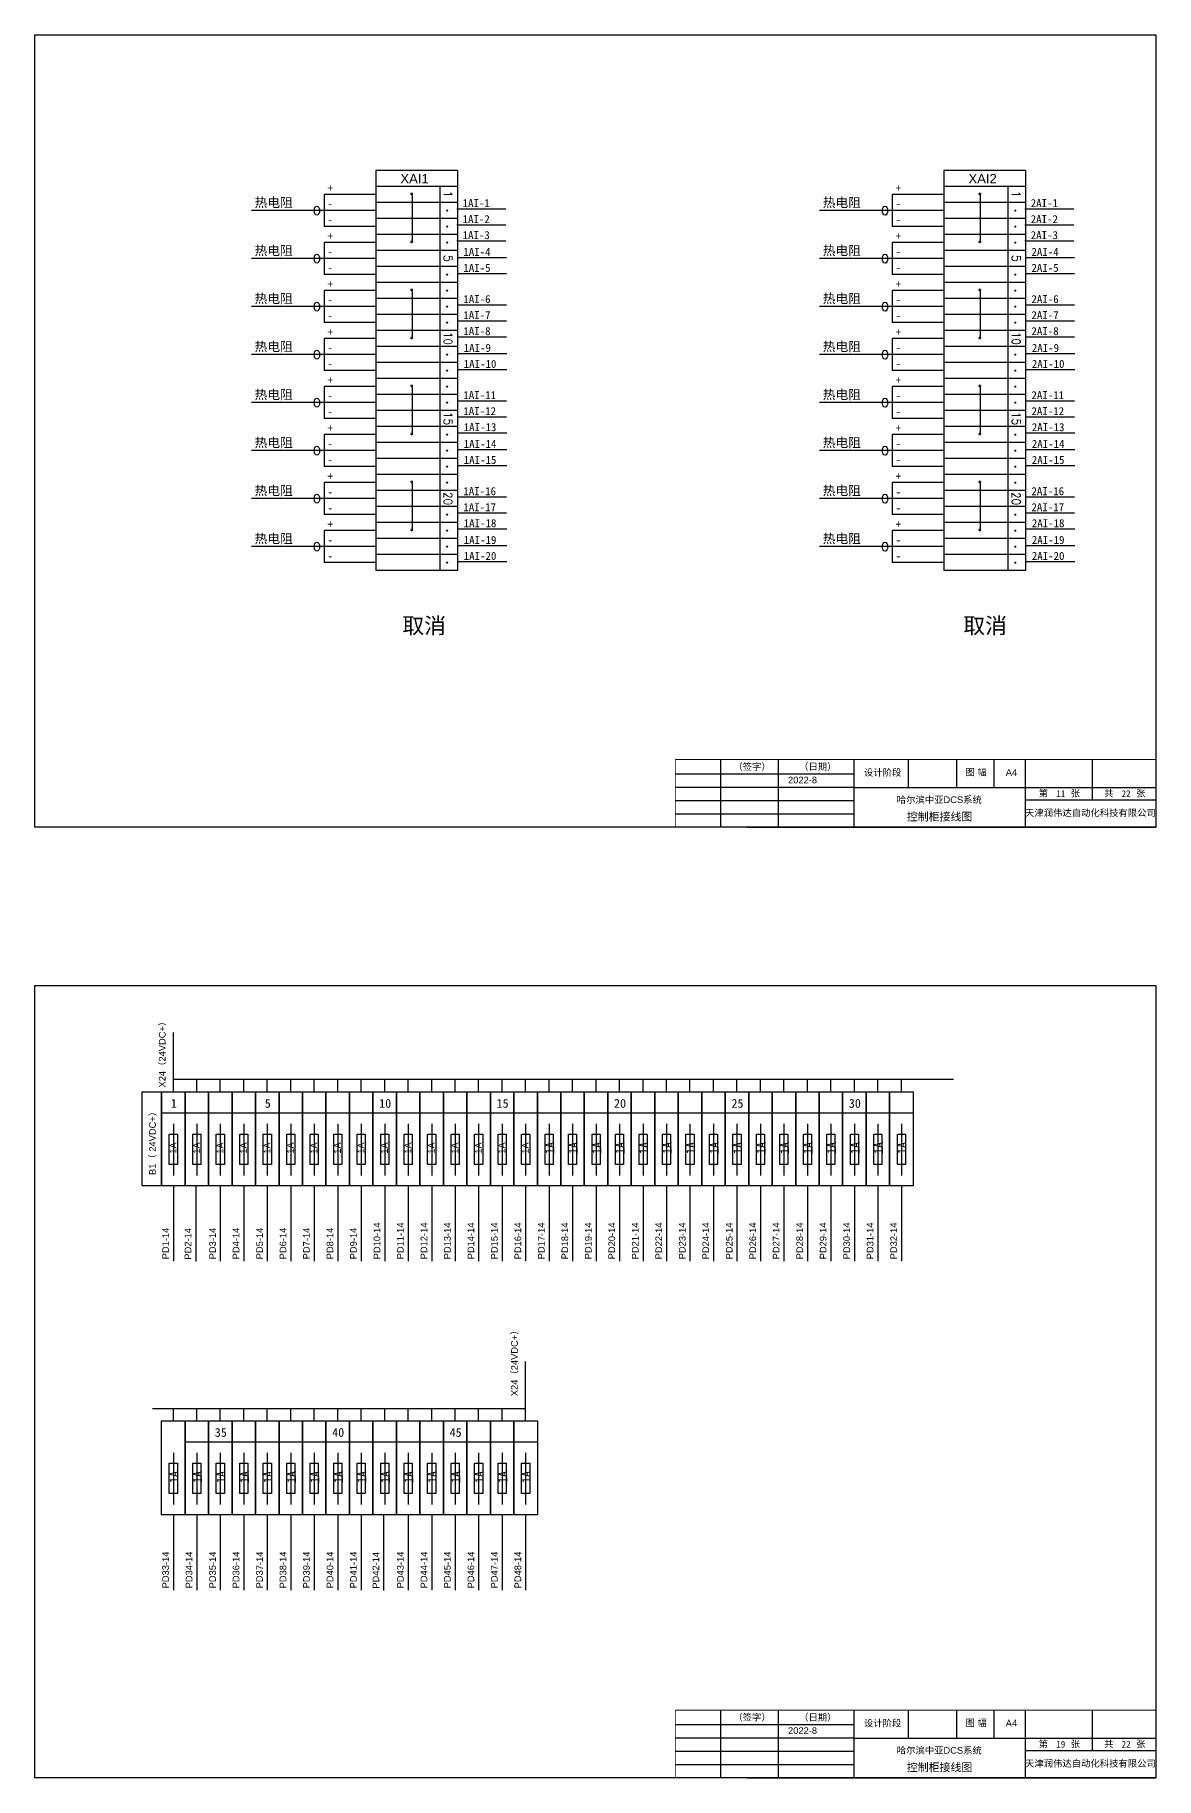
# Model space of a CAD drawing. Extents: x -159874 to -117758, y 9787 to 31117.
# Drawn here: x -156069 to -151867, y 9787 to 16323 of the extents above; entities that cross this region are included whole.
import ezdxf
from ezdxf.enums import TextEntityAlignment as Align

# ---------------------------------------------------------------- set-up
doc = ezdxf.new("R2010")
doc.units = 0
doc.layers.get('0').update_dxf_attribs({"linetype": 'CONTINUOUS'})
doc.layers.add('1', color=143, linetype='CONTINUOUS')
doc.layers.add('TEXT', color=3, linetype='CONTINUOUS')
doc.styles.add('Arial', font='arial.ttf')
doc.styles.add('ROMAND', font='romand')
doc.styles.get("Standard").update_dxf_attribs({"font": ''})
doc.styles.get('Standard').set_extended_font_data('SimSun')

msp = doc.modelspace()

# ---------------------------------------------------------------- linework, layer by layer
at = {"color": 1}
for p, q in [((-154791.45015, 15814.21754), (-154791.45015, 14314.176)), ((-154485.38641, 15814.21754), (-154791.45015, 15814.21754)), ((-154484.01609, 15754.17602), (-154791.45015, 15754.17602)), ((-154485.38641, 15754.17602), (-154791.45015, 15754.17602)), ((-154551.35166, 15754.17602), (-154551.35166, 14314.176)), ((-154485.38641, 15814.21754), (-154485.38641, 14314.176)), ((-154485.38641, 15757.02517), (-154485.38641, 15696.98365)), ((-152662.60774, 15814.21754), (-152662.60774, 14314.176)), ((-152356.544, 15814.21754), (-152662.60774, 15814.21754)), ((-152355.17368, 15754.17602), (-152662.60774, 15754.17602)), ((-152356.544, 15754.17602), (-152662.60774, 15754.17602)), ((-152422.50925, 15754.17602), (-152422.50925, 14314.176)), ((-152356.544, 15814.21754), (-152356.544, 14314.176)), ((-152356.544, 15757.02517), (-152356.544, 15696.98365)), ((-154484.01609, 15694.176), (-154791.45015, 15694.176)), ((-152355.17368, 15694.176), (-152662.60774, 15694.176)), ((-154484.01609, 15634.176), (-154791.45015, 15634.176)), ((-152355.17368, 15634.176), (-152662.60774, 15634.176)), ((-154484.01609, 15574.176), (-154791.45015, 15574.176)), ((-152355.17368, 15574.176), (-152662.60774, 15574.176)), ((-154484.01609, 15514.176), (-154791.45015, 15514.176)), ((-152355.17368, 15514.176), (-152662.60774, 15514.176)), ((-154484.01609, 15454.176), (-154791.45015, 15454.176)), ((-152355.17368, 15454.176), (-152662.60774, 15454.176)), ((-154484.01609, 15394.176), (-154791.45015, 15394.176)), ((-152355.17368, 15394.176), (-152662.60774, 15394.176)), ((-154484.01609, 15334.176), (-154791.45015, 15334.176)), ((-152355.17368, 15334.176), (-152662.60774, 15334.176)), ((-154484.01609, 15274.176), (-154791.45015, 15274.176)), ((-152355.17368, 15274.176), (-152662.60774, 15274.176)), ((-154484.01609, 15214.176), (-154791.45015, 15214.176)), ((-152355.17368, 15214.176), (-152662.60774, 15214.176)), ((-154484.01609, 15154.176), (-154791.45015, 15154.176)), ((-152355.17368, 15154.176), (-152662.60774, 15154.176)), ((-154484.01609, 15094.176), (-154791.45015, 15094.176)), ((-154484.01609, 15034.176), (-154791.45015, 15034.176)), ((-152355.17368, 15094.176), (-152662.60774, 15094.176)), ((-152355.17368, 15034.176), (-152662.60774, 15034.176)), ((-154484.01609, 14974.176), (-154791.45015, 14974.176)), ((-152355.17368, 14974.176), (-152662.60774, 14974.176)), ((-154484.01609, 14914.176), (-154791.45015, 14914.176)), ((-152355.17368, 14914.176), (-152662.60774, 14914.176)), ((-154484.01609, 14854.176), (-154791.45015, 14854.176)), ((-152355.17368, 14854.176), (-152662.60774, 14854.176)), ((-154484.01609, 14794.176), (-154791.45015, 14794.176)), ((-152355.17368, 14794.176), (-152662.60774, 14794.176)), ((-154484.01609, 14734.176), (-154791.45015, 14734.176)), ((-152355.17368, 14734.176), (-152662.60774, 14734.176)), ((-154484.01609, 14674.176), (-154791.45015, 14674.176)), ((-152355.17368, 14674.176), (-152662.60774, 14674.176)), ((-154484.01609, 14614.176), (-154791.45015, 14614.176)), ((-152355.17368, 14614.176), (-152662.60774, 14614.176)), ((-154484.01609, 14554.176), (-154791.45015, 14554.176)), ((-152355.17368, 14554.176), (-152662.60774, 14554.176)), ((-154484.01609, 14494.176), (-154791.45015, 14494.176)), ((-152355.17368, 14494.176), (-152662.60774, 14494.176)), ((-154484.01609, 14434.176), (-154791.45015, 14434.176)), ((-152355.17368, 14434.176), (-152662.60774, 14434.176)), ((-154484.01609, 14374.176), (-154791.45015, 14374.176)), ((-154484.01609, 14314.176), (-154791.45015, 14314.176)), ((-152355.17368, 14374.176), (-152662.60774, 14374.176)), ((-152355.17368, 14314.176), (-152662.60774, 14314.176)), ((-155594.0349, 12281.19259), (-152778.0349, 12281.19259)), ((-155550.0349, 12240.86675), (-155550.0349, 12047.12873)), ((-155462.0349, 12240.86675), (-155462.0349, 12047.12873)), ((-155374.0349, 12240.86675), (-155374.0349, 12047.12873)), ((-155286.0349, 12240.86675), (-155286.0349, 12047.12873)), ((-155198.0349, 12240.86675), (-155198.0349, 12047.12873)), ((-155110.0349, 12240.86675), (-155110.0349, 12047.12873)), ((-155022.0349, 12240.86675), (-155022.0349, 12047.12873)), ((-154934.0349, 12240.86675), (-154934.0349, 12047.12873)), ((-154846.0349, 12240.86675), (-154846.0349, 12047.12873)), ((-154758.0349, 12240.86675), (-154758.0349, 12047.12873)), ((-154670.0349, 12240.86675), (-154670.0349, 12047.12873)), ((-154582.0349, 12240.86675), (-154582.0349, 12047.12873)), ((-154494.0349, 12240.86675), (-154494.0349, 12047.12873)), ((-154406.0349, 12240.86675), (-154406.0349, 12047.12873)), ((-154318.0349, 12240.86675), (-154318.0349, 12047.12873)), ((-154230.0349, 12240.86675), (-154230.0349, 12047.12873)), ((-154142.0349, 12240.86675), (-154142.0349, 12047.12873)), ((-154054.0349, 12240.86675), (-154054.0349, 12047.12873)), ((-153966.0349, 12240.86675), (-153966.0349, 12047.12873)), ((-153878.0349, 12240.86675), (-153878.0349, 12047.12873)), ((-153790.0349, 12240.86675), (-153790.0349, 12047.12873)), ((-153702.0349, 12240.86675), (-153702.0349, 12047.12873)), ((-153614.0349, 12240.86675), (-153614.0349, 12047.12873)), ((-153526.0349, 12240.86675), (-153526.0349, 12047.12873)), ((-153438.0349, 12240.86675), (-153438.0349, 12047.12873)), ((-153350.0349, 12240.86675), (-153350.0349, 12047.12873)), ((-153262.0349, 12240.86675), (-153262.0349, 12047.12873)), ((-153174.0349, 12240.86675), (-153174.0349, 12047.12873)), ((-153086.0349, 12240.86675), (-153086.0349, 12047.12873)), ((-152998.0349, 12240.86675), (-152998.0349, 12047.12873)), ((-152910.0349, 12240.86675), (-152910.0349, 12047.12873)), ((-152822.0349, 12240.86675), (-152822.0349, 12047.12873)), ((-155506.0349, 11047.61951), (-154186.0349, 11047.61951)), ((-155550.0349, 11007.29366), (-155550.0349, 10813.55565)), ((-155462.0349, 11007.29366), (-155462.0349, 10813.55565)), ((-155374.0349, 11007.29366), (-155374.0349, 10813.55565)), ((-155286.0349, 11007.29366), (-155286.0349, 10813.55565)), ((-155198.0349, 11007.29366), (-155198.0349, 10813.55565)), ((-155110.0349, 11007.29366), (-155110.0349, 10813.55565)), ((-155022.0349, 11007.29366), (-155022.0349, 10813.55565)), ((-154934.0349, 11007.29366), (-154934.0349, 10813.55565)), ((-154846.0349, 11007.29366), (-154846.0349, 10813.55565)), ((-154758.0349, 11007.29366), (-154758.0349, 10813.55565)), ((-154670.0349, 11007.29366), (-154670.0349, 10813.55565)), ((-154582.0349, 11007.29366), (-154582.0349, 10813.55565)), ((-154494.0349, 11007.29366), (-154494.0349, 10813.55565)), ((-154406.0349, 11007.29366), (-154406.0349, 10813.55565)), ((-154318.0349, 11007.29366), (-154318.0349, 10813.55565)), ((-154230.0349, 11007.29366), (-154230.0349, 10813.55565))]:
    msp.add_line(p, q, dxfattribs=at)
for p, q in [((-154790.07983, 15724.176), (-154985.34978, 15724.176)), ((-152661.23742, 15724.176), (-152856.50737, 15724.176)), ((-154790.07983, 15664.176), (-154985.34978, 15664.176)), ((-152661.23742, 15664.176), (-152856.50737, 15664.176)), ((-154790.07983, 15604.176), (-154985.34978, 15604.176)), ((-152661.23742, 15604.176), (-152856.50737, 15604.176)), ((-154790.07983, 15544.17598), (-154985.34978, 15544.17598)), ((-152661.23742, 15544.17598), (-152856.50737, 15544.17598)), ((-154790.07983, 15484.17598), (-154985.34978, 15484.17598)), ((-154790.07983, 15424.17598), (-154985.34978, 15424.17598)), ((-152661.23742, 15484.17598), (-152856.50737, 15484.17598)), ((-152661.23742, 15424.17598), (-152856.50737, 15424.17598)), ((-154790.07983, 15364.17598), (-154985.34978, 15364.17598)), ((-152661.23742, 15364.17598), (-152856.50737, 15364.17598)), ((-154790.07983, 15304.17598), (-154985.34978, 15304.17598)), ((-152661.23742, 15304.17598), (-152856.50737, 15304.17598)), ((-154790.07983, 15244.17598), (-154985.34978, 15244.17598)), ((-152661.23742, 15244.17598), (-152856.50737, 15244.17598)), ((-154790.07983, 15184.17598), (-154985.34978, 15184.17598)), ((-152661.23742, 15184.17598), (-152856.50737, 15184.17598)), ((-154790.07983, 15124.17598), (-154985.34978, 15124.17598)), ((-152661.23742, 15124.17598), (-152856.50737, 15124.17598)), ((-154790.07983, 15064.17598), (-154985.34978, 15064.17598)), ((-152661.23742, 15064.17598), (-152856.50737, 15064.17598)), ((-154790.07983, 15004.17598), (-154985.34978, 15004.17598)), ((-152661.23742, 15004.17598), (-152856.50737, 15004.17598)), ((-154790.07983, 14944.17598), (-154985.34978, 14944.17598)), ((-152661.23742, 14944.17598), (-152856.50737, 14944.17598)), ((-154790.07983, 14884.17598), (-154985.34978, 14884.17598)), ((-152661.23742, 14884.17598), (-152856.50737, 14884.17598)), ((-154790.07983, 14824.17598), (-154985.34978, 14824.17598)), ((-152661.23742, 14824.17598), (-152856.50737, 14824.17598)), ((-154790.07983, 14764.17598), (-154985.34978, 14764.17598)), ((-152661.23742, 14764.17598), (-152856.50737, 14764.17598)), ((-154790.07983, 14704.17598), (-154985.34978, 14704.17598)), ((-154790.07983, 14644.17598), (-154985.34978, 14644.17598)), ((-152661.23742, 14704.17598), (-152856.50737, 14704.17598)), ((-152661.23742, 14644.17598), (-152856.50737, 14644.17598)), ((-154790.07983, 14584.17598), (-154985.34978, 14584.17598)), ((-152661.23742, 14584.17598), (-152856.50737, 14584.17598)), ((-154790.07983, 14524.17598), (-154985.34978, 14524.17598)), ((-152661.23742, 14524.17598), (-152856.50737, 14524.17598)), ((-154790.07983, 14464.17598), (-154985.34978, 14464.17598)), ((-152661.23742, 14464.17598), (-152856.50737, 14464.17598)), ((-154790.07983, 14404.17598), (-154985.34978, 14404.17598)), ((-152661.23742, 14404.17598), (-152856.50737, 14404.17598)), ((-154790.07983, 14344.17598), (-154985.34978, 14344.17598)), ((-152661.23742, 14344.17598), (-152856.50737, 14344.17598)), ((-155550.0349, 12407.19715), (-155550.0349, 12582.59155)), ((-155550.0349, 12407.19715), (-155550.0349, 12582.59155)), ((-155550.0349, 12407.19715), (-152626.79035, 12407.19715)), ((-155550.0349, 12360.13556), (-155550.0349, 12407.19715)), ((-155462.0349, 12360.13556), (-155462.0349, 12407.19715)), ((-155374.0349, 12360.13556), (-155374.0349, 12407.19715)), ((-155286.0349, 12360.13556), (-155286.0349, 12407.19715)), ((-155198.0349, 12360.13556), (-155198.0349, 12407.19715)), ((-155110.0349, 12360.13556), (-155110.0349, 12407.19715)), ((-155022.0349, 12360.13556), (-155022.0349, 12407.19715)), ((-154934.0349, 12360.13556), (-154934.0349, 12407.19715)), ((-154846.0349, 12360.13556), (-154846.0349, 12407.19715)), ((-154758.0349, 12360.13556), (-154758.0349, 12407.19715)), ((-154670.0349, 12360.13556), (-154670.0349, 12407.19715)), ((-154582.0349, 12360.13556), (-154582.0349, 12407.19715)), ((-154494.0349, 12360.13556), (-154494.0349, 12407.19715)), ((-154406.0349, 12360.13556), (-154406.0349, 12407.19715)), ((-154318.0349, 12360.13556), (-154318.0349, 12407.19715)), ((-154230.0349, 12360.13556), (-154230.0349, 12407.19715)), ((-154142.0349, 12360.13556), (-154142.0349, 12407.19715)), ((-154054.0349, 12360.13556), (-154054.0349, 12407.19715)), ((-153966.0349, 12360.13556), (-153966.0349, 12407.19715)), ((-153878.0349, 12360.13556), (-153878.0349, 12407.19715)), ((-153790.0349, 12360.13556), (-153790.0349, 12407.19715)), ((-153702.0349, 12360.13556), (-153702.0349, 12407.19715)), ((-153614.0349, 12360.13556), (-153614.0349, 12407.19715)), ((-153526.0349, 12360.13556), (-153526.0349, 12407.19715)), ((-153438.0349, 12360.13556), (-153438.0349, 12407.19715)), ((-153350.0349, 12360.13556), (-153350.0349, 12407.19715)), ((-153262.0349, 12360.13556), (-153262.0349, 12407.19715)), ((-153174.0349, 12360.13556), (-153174.0349, 12407.19715)), ((-153086.0349, 12360.13556), (-153086.0349, 12407.19715)), ((-152998.0349, 12360.13556), (-152998.0349, 12407.19715)), ((-152910.0349, 12360.13556), (-152910.0349, 12407.19715)), ((-152822.0349, 12360.13556), (-152822.0349, 12407.19715)), ((-155550.0349, 12008.13556), (-155550.0349, 11725.81537)), ((-155465.98949, 12006.97042), (-155465.98949, 11724.65023)), ((-155374.0349, 12008.13556), (-155374.0349, 11725.81537)), ((-155286.0349, 12008.13556), (-155286.0349, 11725.81537)), ((-155198.0349, 12008.13556), (-155198.0349, 11725.81537)), ((-155110.0349, 12008.13556), (-155110.0349, 11725.81537)), ((-155022.0349, 12008.13556), (-155022.0349, 11725.81537)), ((-154934.0349, 12008.13556), (-154934.0349, 11725.81537)), ((-154846.0349, 12008.13556), (-154846.0349, 11725.81537)), ((-154758.0349, 12008.13556), (-154758.0349, 11725.81537)), ((-154670.0349, 12008.13556), (-154670.0349, 11725.81537)), ((-154582.0349, 12008.13556), (-154582.0349, 11725.81537)), ((-154494.0349, 12008.13556), (-154494.0349, 11725.81537)), ((-154406.0349, 12008.13556), (-154406.0349, 11725.81537)), ((-154318.0349, 12008.13556), (-154318.0349, 11725.81537)), ((-154230.0349, 12008.13556), (-154230.0349, 11725.81537)), ((-154142.0349, 12008.13556), (-154142.0349, 11725.81537)), ((-154054.0349, 12008.13556), (-154054.0349, 11725.81537)), ((-153966.0349, 12008.13556), (-153966.0349, 11725.81537)), ((-153878.0349, 12008.13556), (-153878.0349, 11725.81537)), ((-153790.0349, 12008.13556), (-153790.0349, 11725.81537)), ((-153702.0349, 12008.13556), (-153702.0349, 11725.81537)), ((-153614.0349, 12008.13556), (-153614.0349, 11725.81537)), ((-153526.0349, 12008.13556), (-153526.0349, 11725.81537)), ((-153438.0349, 12008.13556), (-153438.0349, 11725.81537)), ((-153350.0349, 12008.13556), (-153350.0349, 11725.81537)), ((-153262.0349, 12008.13556), (-153262.0349, 11725.81537)), ((-153174.0349, 12008.13556), (-153174.0349, 11725.81537)), ((-153086.0349, 12008.13556), (-153086.0349, 11725.81537)), ((-152998.0349, 12008.13556), (-152998.0349, 11725.81537)), ((-152910.0349, 12008.13556), (-152910.0349, 11725.81537)), ((-152822.0349, 12008.13556), (-152822.0349, 11725.81537)), ((-154230.0349, 11173.62407), (-154230.0349, 11349.01847)), ((-155628.07362, 11173.62407), (-154230.0349, 11173.62407)), ((-155550.0349, 11126.56247), (-155550.0349, 11173.62407)), ((-155462.0349, 11126.56247), (-155462.0349, 11173.62407)), ((-155374.0349, 11126.56247), (-155374.0349, 11173.62407)), ((-155286.0349, 11126.56247), (-155286.0349, 11173.62407)), ((-155198.0349, 11126.56247), (-155198.0349, 11173.62407)), ((-155110.0349, 11126.56247), (-155110.0349, 11173.62407)), ((-155022.0349, 11126.56247), (-155022.0349, 11173.62407)), ((-154934.0349, 11126.56247), (-154934.0349, 11173.62407)), ((-154846.0349, 11126.56247), (-154846.0349, 11173.62407)), ((-154758.0349, 11126.56247), (-154758.0349, 11173.62407)), ((-154670.0349, 11126.56247), (-154670.0349, 11173.62407)), ((-154582.0349, 11126.56247), (-154582.0349, 11173.62407)), ((-154494.0349, 11126.56247), (-154494.0349, 11173.62407)), ((-154406.0349, 11126.56247), (-154406.0349, 11173.62407)), ((-154318.0349, 11126.56247), (-154318.0349, 11173.62407)), ((-154230.0349, 11126.56247), (-154230.0349, 11173.62407)), ((-155550.0349, 10774.56247), (-155550.0349, 10492.24229)), ((-155462.0349, 10774.56247), (-155462.0349, 10492.24229)), ((-155374.0349, 10774.56247), (-155374.0349, 10492.24229)), ((-155286.0349, 10774.56247), (-155286.0349, 10492.24229)), ((-155198.0349, 10774.56247), (-155198.0349, 10492.24229)), ((-155110.0349, 10774.56247), (-155110.0349, 10492.24229)), ((-155022.0349, 10774.56247), (-155022.0349, 10492.24229)), ((-154934.0349, 10774.56247), (-154934.0349, 10492.24229)), ((-154846.0349, 10774.56247), (-154846.0349, 10492.24229)), ((-154761.98949, 10773.39733), (-154761.98949, 10491.07715)), ((-154670.0349, 10774.56247), (-154670.0349, 10492.24229)), ((-154582.0349, 10774.56247), (-154582.0349, 10492.24229)), ((-154494.0349, 10774.56247), (-154494.0349, 10492.24229)), ((-154406.0349, 10774.56247), (-154406.0349, 10492.24229)), ((-154318.0349, 10774.56247), (-154318.0349, 10492.24229)), ((-154230.0349, 10774.56247), (-154230.0349, 10492.24229))]:
    msp.add_line(p, q)
at = {"color": 3}
for p, q in [((-154655.55124, 15729.57022), (-154655.55124, 15543.90974)), ((-152526.70883, 15729.57022), (-152526.70883, 15543.90974)), ((-154655.55124, 15369.5702), (-154655.55124, 15183.90972)), ((-152526.70883, 15369.5702), (-152526.70883, 15183.90972)), ((-154655.55124, 15009.5702), (-154655.55124, 14823.90972)), ((-152526.70883, 15009.5702), (-152526.70883, 14823.90972)), ((-154655.55124, 14649.5702), (-154655.55124, 14463.90972)), ((-152526.70883, 14649.5702), (-152526.70883, 14463.90972))]:
    msp.add_line(p, q, dxfattribs=at)
at = {"color": 0}
for p, q in [((-154304.41344, 15669.83281), (-154488.12706, 15669.83281)), ((-152175.57103, 15669.83281), (-152359.28465, 15669.83281)), ((-154304.41344, 15609.83279), (-154488.12706, 15609.83279)), ((-152175.57103, 15609.83279), (-152359.28465, 15609.83279)), ((-154304.41344, 15549.83279), (-154488.12706, 15549.83279)), ((-152175.57103, 15549.83279), (-152359.28465, 15549.83279)), ((-154301.6728, 15487.02515), (-154485.38641, 15487.02515)), ((-154301.6728, 15427.02517), (-154485.38641, 15427.02517)), ((-152172.83039, 15487.02515), (-152356.544, 15487.02515)), ((-152172.83039, 15427.02517), (-152356.544, 15427.02517)), ((-154301.6728, 15309.83279), (-154485.38641, 15309.83279)), ((-152172.83039, 15309.83279), (-152356.544, 15309.83279)), ((-154301.6728, 15249.83277), (-154485.38641, 15249.83277)), ((-152172.83039, 15249.83277), (-152356.544, 15249.83277)), ((-154301.6728, 15189.83277), (-154485.38641, 15189.83277)), ((-152172.83039, 15189.83277), (-152356.544, 15189.83277)), ((-154300.30248, 15127.02513), (-154484.01609, 15127.02513)), ((-152171.46007, 15127.02513), (-152355.17368, 15127.02513)), ((-154300.30248, 15067.02515), (-154484.01609, 15067.02515)), ((-152171.46007, 15067.02515), (-152355.17368, 15067.02515)), ((-154301.6728, 14949.83279), (-154485.38641, 14949.83279)), ((-152172.83039, 14949.83279), (-152356.544, 14949.83279)), ((-154301.6728, 14889.83277), (-154485.38641, 14889.83277)), ((-152172.83039, 14889.83277), (-152356.544, 14889.83277)), ((-154300.30248, 14829.83277), (-154484.01609, 14829.83277)), ((-152171.46007, 14829.83277), (-152355.17368, 14829.83277)), ((-154300.30248, 14767.02513), (-154484.01609, 14767.02513)), ((-154300.30248, 14707.02515), (-154484.01609, 14707.02515)), ((-152171.46007, 14767.02513), (-152355.17368, 14767.02513)), ((-152171.46007, 14707.02515), (-152355.17368, 14707.02515)), ((-154301.6728, 14589.83279), (-154485.38641, 14589.83279)), ((-152172.83039, 14589.83279), (-152356.544, 14589.83279)), ((-154301.6728, 14529.83277), (-154485.38641, 14529.83277)), ((-152172.83039, 14529.83277), (-152356.544, 14529.83277)), ((-154300.30248, 14469.83277), (-154484.01609, 14469.83277)), ((-152171.46007, 14469.83277), (-152355.17368, 14469.83277)), ((-154300.30248, 14407.02513), (-154484.01609, 14407.02513)), ((-152171.46007, 14407.02513), (-152355.17368, 14407.02513)), ((-154300.30248, 14347.02515), (-154484.01609, 14347.02515)), ((-152171.46007, 14347.02515), (-152355.17368, 14347.02515))]:
    msp.add_line(p, q, dxfattribs=at)
at = {"color": 3, "const_width": 3.9501}
for points in [[(-154656.01169, 15729.68006, 1.416007894), (-154656.01169, 15723.79989, 0.8562672404)], [(-152527.16928, 15729.68006, 1.416007894), (-152527.16928, 15723.79989, 0.8562672404)], [(-154656.01169, 15549.68006, 1.416007894), (-154656.01169, 15543.79989, 0.8562672404)], [(-152527.16928, 15549.68006, 1.416007894), (-152527.16928, 15543.79989, 0.8562672404)], [(-154656.01169, 15369.68004, 1.416007894), (-154656.01169, 15363.79987, 0.8562672404)], [(-152527.16928, 15369.68004, 1.416007894), (-152527.16928, 15363.79987, 0.8562672404)], [(-154656.01169, 15189.68004, 1.416007894), (-154656.01169, 15183.79987, 0.8562672404)], [(-152527.16928, 15189.68004, 1.416007894), (-152527.16928, 15183.79987, 0.8562672404)], [(-154656.01169, 15009.68004, 1.416007894), (-154656.01169, 15003.79987, 0.8562672404)], [(-152527.16928, 15009.68004, 1.416007894), (-152527.16928, 15003.79987, 0.8562672404)], [(-154656.01169, 14829.68004, 1.416007894), (-154656.01169, 14823.79987, 0.8562672404)], [(-152527.16928, 14829.68004, 1.416007894), (-152527.16928, 14823.79987, 0.8562672404)], [(-154656.01169, 14649.68004, 1.416007894), (-154656.01169, 14643.79987, 0.8562672404)], [(-152527.16928, 14649.68004, 1.416007894), (-152527.16928, 14643.79987, 0.8562672404)], [(-154656.01169, 14469.68004, 1.416007894), (-154656.01169, 14463.79987, 0.8562672404)], [(-152527.16928, 14469.68004, 1.416007894), (-152527.16928, 14463.79987, 0.8562672404)]]:
    msp.add_lwpolyline(points, format="xyb", close=True, dxfattribs=at)
at = {"color": 1}
for points in [[(-155667.41067, 12360.13556), (-155594.0349, 12360.13556), (-155594.0349, 12008.13556), (-155667.41067, 12008.13556)], [(-155594.0349, 12360.13556), (-155506.0349, 12360.13556), (-155506.0349, 12008.13556), (-155594.0349, 12008.13556)], [(-155506.0349, 12360.13556), (-155418.0349, 12360.13556), (-155418.0349, 12008.13556), (-155506.0349, 12008.13556)], [(-155418.0349, 12360.13556), (-155330.0349, 12360.13556), (-155330.0349, 12008.13556), (-155418.0349, 12008.13556)], [(-155330.0349, 12360.13556), (-155242.0349, 12360.13556), (-155242.0349, 12008.13556), (-155330.0349, 12008.13556)], [(-155242.0349, 12360.13556), (-155154.0349, 12360.13556), (-155154.0349, 12008.13556), (-155242.0349, 12008.13556)], [(-155154.0349, 12360.13556), (-155066.0349, 12360.13556), (-155066.0349, 12008.13556), (-155154.0349, 12008.13556)], [(-155066.0349, 12360.13556), (-154978.0349, 12360.13556), (-154978.0349, 12008.13556), (-155066.0349, 12008.13556)], [(-154978.0349, 12360.13556), (-154890.0349, 12360.13556), (-154890.0349, 12008.13556), (-154978.0349, 12008.13556)], [(-154890.0349, 12360.13556), (-154802.0349, 12360.13556), (-154802.0349, 12008.13556), (-154890.0349, 12008.13556)], [(-154802.0349, 12360.13556), (-154714.0349, 12360.13556), (-154714.0349, 12008.13556), (-154802.0349, 12008.13556)], [(-154714.0349, 12360.13556), (-154626.0349, 12360.13556), (-154626.0349, 12008.13556), (-154714.0349, 12008.13556)], [(-154626.0349, 12360.13556), (-154538.0349, 12360.13556), (-154538.0349, 12008.13556), (-154626.0349, 12008.13556)], [(-154538.0349, 12360.13556), (-154450.0349, 12360.13556), (-154450.0349, 12008.13556), (-154538.0349, 12008.13556)], [(-154450.0349, 12360.13556), (-154362.0349, 12360.13556), (-154362.0349, 12008.13556), (-154450.0349, 12008.13556)], [(-154362.0349, 12360.13556), (-154274.0349, 12360.13556), (-154274.0349, 12008.13556), (-154362.0349, 12008.13556)], [(-154274.0349, 12360.13556), (-154186.0349, 12360.13556), (-154186.0349, 12008.13556), (-154274.0349, 12008.13556)], [(-154186.0349, 12360.13556), (-154098.0349, 12360.13556), (-154098.0349, 12008.13556), (-154186.0349, 12008.13556)], [(-154098.0349, 12360.13556), (-154010.0349, 12360.13556), (-154010.0349, 12008.13556), (-154098.0349, 12008.13556)], [(-154010.0349, 12360.13556), (-153922.0349, 12360.13556), (-153922.0349, 12008.13556), (-154010.0349, 12008.13556)], [(-153922.0349, 12360.13556), (-153834.0349, 12360.13556), (-153834.0349, 12008.13556), (-153922.0349, 12008.13556)], [(-153834.0349, 12360.13556), (-153746.0349, 12360.13556), (-153746.0349, 12008.13556), (-153834.0349, 12008.13556)], [(-153746.0349, 12360.13556), (-153658.0349, 12360.13556), (-153658.0349, 12008.13556), (-153746.0349, 12008.13556)], [(-153658.0349, 12360.13556), (-153570.0349, 12360.13556), (-153570.0349, 12008.13556), (-153658.0349, 12008.13556)], [(-153570.0349, 12360.13556), (-153482.0349, 12360.13556), (-153482.0349, 12008.13556), (-153570.0349, 12008.13556)], [(-153482.0349, 12360.13556), (-153394.0349, 12360.13556), (-153394.0349, 12008.13556), (-153482.0349, 12008.13556)], [(-153394.0349, 12360.13556), (-153306.0349, 12360.13556), (-153306.0349, 12008.13556), (-153394.0349, 12008.13556)], [(-153306.0349, 12360.13556), (-153218.0349, 12360.13556), (-153218.0349, 12008.13556), (-153306.0349, 12008.13556)], [(-153218.0349, 12360.13556), (-153130.0349, 12360.13556), (-153130.0349, 12008.13556), (-153218.0349, 12008.13556)], [(-153130.0349, 12360.13556), (-153042.0349, 12360.13556), (-153042.0349, 12008.13556), (-153130.0349, 12008.13556)], [(-153042.0349, 12360.13556), (-152954.0349, 12360.13556), (-152954.0349, 12008.13556), (-153042.0349, 12008.13556)], [(-152954.0349, 12360.13556), (-152866.0349, 12360.13556), (-152866.0349, 12008.13556), (-152954.0349, 12008.13556)], [(-152866.0349, 12360.13556), (-152778.0349, 12360.13556), (-152778.0349, 12008.13556), (-152866.0349, 12008.13556)], [(-155565.08261, 12201.20891), (-155534.81136, 12201.20891), (-155534.81136, 12088.34043), (-155565.08261, 12088.34043)], [(-155477.08261, 12201.20891), (-155446.81136, 12201.20891), (-155446.81136, 12088.34043), (-155477.08261, 12088.34043)], [(-155389.08261, 12201.20891), (-155358.81136, 12201.20891), (-155358.81136, 12088.34043), (-155389.08261, 12088.34043)], [(-155301.08261, 12201.20891), (-155270.81136, 12201.20891), (-155270.81136, 12088.34043), (-155301.08261, 12088.34043)], [(-155213.08261, 12201.20891), (-155182.81136, 12201.20891), (-155182.81136, 12088.34043), (-155213.08261, 12088.34043)], [(-155125.08261, 12201.20891), (-155094.81136, 12201.20891), (-155094.81136, 12088.34043), (-155125.08261, 12088.34043)], [(-155037.08261, 12201.20891), (-155006.81136, 12201.20891), (-155006.81136, 12088.34043), (-155037.08261, 12088.34043)], [(-154949.08261, 12201.20891), (-154918.81136, 12201.20891), (-154918.81136, 12088.34043), (-154949.08261, 12088.34043)], [(-154861.08261, 12201.20891), (-154830.81136, 12201.20891), (-154830.81136, 12088.34043), (-154861.08261, 12088.34043)], [(-154773.08261, 12201.20891), (-154742.81136, 12201.20891), (-154742.81136, 12088.34043), (-154773.08261, 12088.34043)], [(-154685.08261, 12201.20891), (-154654.81136, 12201.20891), (-154654.81136, 12088.34043), (-154685.08261, 12088.34043)], [(-154597.08261, 12201.20891), (-154566.81136, 12201.20891), (-154566.81136, 12088.34043), (-154597.08261, 12088.34043)], [(-154509.08261, 12201.20891), (-154478.81136, 12201.20891), (-154478.81136, 12088.34043), (-154509.08261, 12088.34043)], [(-154421.08261, 12201.20891), (-154390.81136, 12201.20891), (-154390.81136, 12088.34043), (-154421.08261, 12088.34043)], [(-154333.08261, 12201.20891), (-154302.81136, 12201.20891), (-154302.81136, 12088.34043), (-154333.08261, 12088.34043)], [(-154245.08261, 12201.20891), (-154214.81136, 12201.20891), (-154214.81136, 12088.34043), (-154245.08261, 12088.34043)], [(-154157.08261, 12201.20891), (-154126.81136, 12201.20891), (-154126.81136, 12088.34043), (-154157.08261, 12088.34043)], [(-154069.08261, 12201.20891), (-154038.81136, 12201.20891), (-154038.81136, 12088.34043), (-154069.08261, 12088.34043)], [(-153981.08261, 12201.20891), (-153950.81136, 12201.20891), (-153950.81136, 12088.34043), (-153981.08261, 12088.34043)], [(-153893.08261, 12201.20891), (-153862.81136, 12201.20891), (-153862.81136, 12088.34043), (-153893.08261, 12088.34043)], [(-153805.08261, 12201.20891), (-153774.81136, 12201.20891), (-153774.81136, 12088.34043), (-153805.08261, 12088.34043)], [(-153717.08261, 12201.20891), (-153686.81136, 12201.20891), (-153686.81136, 12088.34043), (-153717.08261, 12088.34043)], [(-153629.08261, 12201.20891), (-153598.81136, 12201.20891), (-153598.81136, 12088.34043), (-153629.08261, 12088.34043)], [(-153541.08261, 12201.20891), (-153510.81136, 12201.20891), (-153510.81136, 12088.34043), (-153541.08261, 12088.34043)], [(-153453.08261, 12201.20891), (-153422.81136, 12201.20891), (-153422.81136, 12088.34043), (-153453.08261, 12088.34043)], [(-153365.08261, 12201.20891), (-153334.81136, 12201.20891), (-153334.81136, 12088.34043), (-153365.08261, 12088.34043)], [(-153277.08261, 12201.20891), (-153246.81136, 12201.20891), (-153246.81136, 12088.34043), (-153277.08261, 12088.34043)], [(-153189.08261, 12201.20891), (-153158.81136, 12201.20891), (-153158.81136, 12088.34043), (-153189.08261, 12088.34043)], [(-153101.08261, 12201.20891), (-153070.81136, 12201.20891), (-153070.81136, 12088.34043), (-153101.08261, 12088.34043)], [(-153013.08261, 12201.20891), (-152982.81136, 12201.20891), (-152982.81136, 12088.34043), (-153013.08261, 12088.34043)], [(-152925.08261, 12201.20891), (-152894.81136, 12201.20891), (-152894.81136, 12088.34043), (-152925.08261, 12088.34043)], [(-152837.08261, 12201.20891), (-152806.81136, 12201.20891), (-152806.81136, 12088.34043), (-152837.08261, 12088.34043)], [(-155594.0349, 11126.56247), (-155506.0349, 11126.56247), (-155506.0349, 10774.56247), (-155594.0349, 10774.56247)], [(-155506.0349, 11126.56247), (-155418.0349, 11126.56247), (-155418.0349, 10774.56247), (-155506.0349, 10774.56247)], [(-155418.0349, 11126.56247), (-155330.0349, 11126.56247), (-155330.0349, 10774.56247), (-155418.0349, 10774.56247)], [(-155330.0349, 11126.56247), (-155242.0349, 11126.56247), (-155242.0349, 10774.56247), (-155330.0349, 10774.56247)], [(-155242.0349, 11126.56247), (-155154.0349, 11126.56247), (-155154.0349, 10774.56247), (-155242.0349, 10774.56247)], [(-155154.0349, 11126.56247), (-155066.0349, 11126.56247), (-155066.0349, 10774.56247), (-155154.0349, 10774.56247)], [(-155066.0349, 11126.56247), (-154978.0349, 11126.56247), (-154978.0349, 10774.56247), (-155066.0349, 10774.56247)], [(-154978.0349, 11126.56247), (-154890.0349, 11126.56247), (-154890.0349, 10774.56247), (-154978.0349, 10774.56247)], [(-154890.0349, 11126.56247), (-154802.0349, 11126.56247), (-154802.0349, 10774.56247), (-154890.0349, 10774.56247)], [(-154802.0349, 11126.56247), (-154714.0349, 11126.56247), (-154714.0349, 10774.56247), (-154802.0349, 10774.56247)], [(-154714.0349, 11126.56247), (-154626.0349, 11126.56247), (-154626.0349, 10774.56247), (-154714.0349, 10774.56247)], [(-154626.0349, 11126.56247), (-154538.0349, 11126.56247), (-154538.0349, 10774.56247), (-154626.0349, 10774.56247)], [(-154538.0349, 11126.56247), (-154450.0349, 11126.56247), (-154450.0349, 10774.56247), (-154538.0349, 10774.56247)], [(-154450.0349, 11126.56247), (-154362.0349, 11126.56247), (-154362.0349, 10774.56247), (-154450.0349, 10774.56247)], [(-154362.0349, 11126.56247), (-154274.0349, 11126.56247), (-154274.0349, 10774.56247), (-154362.0349, 10774.56247)], [(-154274.0349, 11126.56247), (-154186.0349, 11126.56247), (-154186.0349, 10774.56247), (-154274.0349, 10774.56247)], [(-155565.08261, 10967.63582), (-155534.81136, 10967.63582), (-155534.81136, 10854.76735), (-155565.08261, 10854.76735)], [(-155477.08261, 10967.63582), (-155446.81136, 10967.63582), (-155446.81136, 10854.76735), (-155477.08261, 10854.76735)], [(-155389.08261, 10967.63582), (-155358.81136, 10967.63582), (-155358.81136, 10854.76735), (-155389.08261, 10854.76735)], [(-155301.08261, 10967.63582), (-155270.81136, 10967.63582), (-155270.81136, 10854.76735), (-155301.08261, 10854.76735)], [(-155213.08261, 10967.63582), (-155182.81136, 10967.63582), (-155182.81136, 10854.76735), (-155213.08261, 10854.76735)], [(-155125.08261, 10967.63582), (-155094.81136, 10967.63582), (-155094.81136, 10854.76735), (-155125.08261, 10854.76735)], [(-155037.08261, 10967.63582), (-155006.81136, 10967.63582), (-155006.81136, 10854.76735), (-155037.08261, 10854.76735)], [(-154949.08261, 10967.63582), (-154918.81136, 10967.63582), (-154918.81136, 10854.76735), (-154949.08261, 10854.76735)], [(-154861.08261, 10967.63582), (-154830.81136, 10967.63582), (-154830.81136, 10854.76735), (-154861.08261, 10854.76735)], [(-154773.08261, 10967.63582), (-154742.81136, 10967.63582), (-154742.81136, 10854.76735), (-154773.08261, 10854.76735)], [(-154685.08261, 10967.63582), (-154654.81136, 10967.63582), (-154654.81136, 10854.76735), (-154685.08261, 10854.76735)], [(-154597.08261, 10967.63582), (-154566.81136, 10967.63582), (-154566.81136, 10854.76735), (-154597.08261, 10854.76735)], [(-154509.08261, 10967.63582), (-154478.81136, 10967.63582), (-154478.81136, 10854.76735), (-154509.08261, 10854.76735)], [(-154421.08261, 10967.63582), (-154390.81136, 10967.63582), (-154390.81136, 10854.76735), (-154421.08261, 10854.76735)], [(-154333.08261, 10967.63582), (-154302.81136, 10967.63582), (-154302.81136, 10854.76735), (-154333.08261, 10854.76735)], [(-154245.08261, 10967.63582), (-154214.81136, 10967.63582), (-154214.81136, 10854.76735), (-154245.08261, 10854.76735)]]:
    msp.add_lwpolyline(points, close=True, dxfattribs=at)
at = {"layer": '1'}
for p, q in [((-156068.88514, 16322.76884), (-151868.88516, 16322.76884)), ((-156068.88514, 13352.76884), (-156068.88514, 16322.76884)), ((-151868.88516, 16322.76884), (-151868.88516, 13352.76884)), ((-153499.73475, 13606.24269), (-153499.73475, 13351.94418)), ((-153283.36348, 13606.24269), (-153283.36348, 13351.94418)), ((-152999.9437, 13606.24269), (-152999.9437, 13351.94418)), ((-152796.44568, 13606.24269), (-152796.44568, 13501.33555)), ((-152615.81789, 13606.24269), (-152615.81789, 13501.33555)), ((-152475.04695, 13606.24269), (-152475.04695, 13501.33555)), ((-152358.43199, 13606.24269), (-152358.43199, 13351.94418)), ((-152107.22416, 13606.24269), (-152107.22416, 13453.47743)), ((-153668.88521, 13552.76884), (-152999.9437, 13552.76884)), ((-153668.88521, 13502.76884), (-152999.9437, 13502.76884)), ((-152999.9437, 13501.33555), (-152254.42089, 13501.33555)), ((-152255.6855, 13501.33555), (-151868.88516, 13501.33555)), ((-153668.88521, 13452.76884), (-152999.9437, 13452.76884)), ((-153668.88521, 13402.76884), (-152999.9437, 13402.76884)), ((-151868.88516, 13453.47743), (-152358.43199, 13453.47743)), ((-151868.88516, 13352.76884), (-156068.88514, 13352.76884)), ((-153400.31011, 13352.76884), (-153668.88521, 13352.76885)), ((-153400.31011, 13352.76884), (-151868.88516, 13352.76884)), ((-156068.88514, 12758.91579), (-151868.88516, 12758.91579)), ((-156068.88514, 9788.91579), (-156068.88514, 12758.91579)), ((-151868.88516, 12758.91579), (-151868.88516, 9788.91579)), ((-153499.73475, 10042.38963), (-153499.73475, 9788.09112)), ((-153283.36348, 10042.38963), (-153283.36348, 9788.09112)), ((-152999.9437, 10042.38963), (-152999.9437, 9788.09112)), ((-152796.44568, 10042.38963), (-152796.44568, 9937.4825)), ((-152615.81789, 10042.38963), (-152615.81789, 9937.4825)), ((-152475.04695, 10042.38963), (-152475.04695, 9937.4825)), ((-152358.43199, 10042.38963), (-152358.43199, 9788.09112)), ((-152107.22416, 10042.38963), (-152107.22416, 9889.62437)), ((-153668.88521, 9988.91579), (-152999.9437, 9988.91579)), ((-153668.88521, 9938.91579), (-152999.9437, 9938.91579)), ((-152999.9437, 9937.4825), (-152254.42089, 9937.4825)), ((-152255.6855, 9937.4825), (-151868.88516, 9937.4825)), ((-153668.88521, 9888.91579), (-152999.9437, 9888.91579)), ((-151868.88516, 9889.62437), (-152358.43199, 9889.62437)), ((-153668.88521, 9838.91579), (-152999.9437, 9838.91579)), ((-151868.88516, 9788.91579), (-156068.88514, 9788.91579)), ((-153400.31011, 9788.91579), (-153668.88521, 9788.91579)), ((-153400.31011, 9788.91579), (-151868.88516, 9788.91579))]:
    msp.add_line(p, q, dxfattribs=at)
at = {"layer": '1', "const_width": 3}
for points in [[(-153668.88521, 13606.24269), (-151868.88516, 13606.24269)], [(-153668.88521, 13352.76885), (-153668.88521, 13606.24269)], [(-153668.88521, 10042.38963), (-151868.88516, 10042.38963)], [(-153668.88521, 9788.91579), (-153668.88521, 10042.38963)]]:
    msp.add_lwpolyline(points, dxfattribs=at)
at = {"layer": 'TEXT', "color": 0}
for p, q in [((-154985.34978, 15724.176), (-154985.34978, 15604.176)), ((-152856.50737, 15724.176), (-152856.50737, 15604.176)), ((-155022.22551, 15664.176), (-155257.02402, 15664.176)), ((-154985.34978, 15664.176), (-155023.62392, 15664.176)), ((-152893.3831, 15664.176), (-153128.18161, 15664.176)), ((-152856.50737, 15664.176), (-152894.78151, 15664.176)), ((-154985.34978, 15544.17598), (-154985.34978, 15424.17598)), ((-152856.50737, 15544.17598), (-152856.50737, 15424.17598)), ((-155022.22551, 15484.17598), (-155257.02402, 15484.17598)), ((-154985.34978, 15484.17598), (-155023.62392, 15484.17598)), ((-152893.3831, 15484.17598), (-153128.18161, 15484.17598)), ((-152856.50737, 15484.17598), (-152894.78151, 15484.17598)), ((-154985.34978, 15364.17598), (-154985.34978, 15244.17598)), ((-152856.50737, 15364.17598), (-152856.50737, 15244.17598)), ((-155022.22551, 15304.17598), (-155257.02402, 15304.17598)), ((-154985.34978, 15304.17598), (-155023.62392, 15304.17598)), ((-152893.3831, 15304.17598), (-153128.18161, 15304.17598)), ((-152856.50737, 15304.17598), (-152894.78151, 15304.17598)), ((-154985.34978, 15184.17598), (-154985.34978, 15064.17598)), ((-152856.50737, 15184.17598), (-152856.50737, 15064.17598)), ((-155022.22551, 15124.17598), (-155257.02402, 15124.17598)), ((-154985.34978, 15124.17598), (-155023.62392, 15124.17598)), ((-152893.3831, 15124.17598), (-153128.18161, 15124.17598)), ((-152856.50737, 15124.17598), (-152894.78151, 15124.17598)), ((-154985.34978, 15004.17598), (-154985.34978, 14884.17598)), ((-152856.50737, 15004.17598), (-152856.50737, 14884.17598)), ((-155022.22551, 14944.17598), (-155257.02402, 14944.17598)), ((-154985.34978, 14944.17598), (-155023.62392, 14944.17598)), ((-152893.3831, 14944.17598), (-153128.18161, 14944.17598)), ((-152856.50737, 14944.17598), (-152894.78151, 14944.17598)), ((-154985.34978, 14824.17598), (-154985.34978, 14704.17598)), ((-152856.50737, 14824.17598), (-152856.50737, 14704.17598)), ((-155022.22551, 14764.17598), (-155257.02402, 14764.17598)), ((-154985.34978, 14764.17598), (-155023.62392, 14764.17598)), ((-152893.3831, 14764.17598), (-153128.18161, 14764.17598)), ((-152856.50737, 14764.17598), (-152894.78151, 14764.17598)), ((-154985.34978, 14644.17598), (-154985.34978, 14524.17598)), ((-152856.50737, 14644.17598), (-152856.50737, 14524.17598)), ((-155022.22551, 14584.17598), (-155257.02402, 14584.17598)), ((-154985.34978, 14584.17598), (-155023.62392, 14584.17598)), ((-152893.3831, 14584.17598), (-153128.18161, 14584.17598)), ((-152856.50737, 14584.17598), (-152894.78151, 14584.17598)), ((-154985.34978, 14464.17598), (-154985.34978, 14344.17598)), ((-152856.50737, 14464.17598), (-152856.50737, 14344.17598)), ((-155022.22551, 14404.17598), (-155257.02402, 14404.17598)), ((-154985.34978, 14404.17598), (-155023.62392, 14404.17598)), ((-152893.3831, 14404.17598), (-153128.18161, 14404.17598)), ((-152856.50737, 14404.17598), (-152894.78151, 14404.17598))]:
    msp.add_line(p, q, dxfattribs=at)
at = {"layer": 'TEXT', "const_width": 3.9501}
for points in [[(-154523.95153, 15666.15105, 1), (-154523.95153, 15662.20095, 1)], [(-152395.10912, 15666.15105, 1), (-152395.10912, 15662.20095, 1)], [(-154523.95153, 15606.15105, 1), (-154523.95153, 15602.20095, 1)], [(-152395.10912, 15606.15105, 1), (-152395.10912, 15602.20095, 1)], [(-154523.95153, 15546.15105, 1), (-154523.95153, 15542.20095, 1)], [(-152395.10912, 15546.15105, 1), (-152395.10912, 15542.20095, 1)], [(-154523.95153, 15426.15105, 1), (-154523.95153, 15422.20095, 1)], [(-152395.10912, 15426.15105, 1), (-152395.10912, 15422.20095, 1)], [(-154523.95153, 15366.15105, 1), (-154523.95153, 15362.20095, 1)], [(-152395.10912, 15366.15105, 1), (-152395.10912, 15362.20095, 1)], [(-154523.95153, 15306.15105, 1), (-154523.95153, 15302.20095, 1)], [(-152395.10912, 15306.15105, 1), (-152395.10912, 15302.20095, 1)], [(-154523.95153, 15246.15105, 1), (-154523.95153, 15242.20095, 1)], [(-152395.10912, 15246.15105, 1), (-152395.10912, 15242.20095, 1)], [(-154523.95153, 15126.15105, 1), (-154523.95153, 15122.20095, 1)], [(-152395.10912, 15126.15105, 1), (-152395.10912, 15122.20095, 1)], [(-154523.95153, 15066.15105, 1), (-154523.95153, 15062.20095, 1)], [(-152395.10912, 15066.15105, 1), (-152395.10912, 15062.20095, 1)], [(-154523.95153, 15006.15105, 1), (-154523.95153, 15002.20095, 1)], [(-152395.10912, 15006.15105, 1), (-152395.10912, 15002.20095, 1)], [(-154523.95153, 14946.15105, 1), (-154523.95153, 14942.20095, 1)], [(-152395.10912, 14946.15105, 1), (-152395.10912, 14942.20095, 1)], [(-154523.95153, 14826.15105, 1), (-154523.95153, 14822.20095, 1)], [(-152395.10912, 14826.15105, 1), (-152395.10912, 14822.20095, 1)], [(-154523.95153, 14766.15105, 1), (-154523.95153, 14762.20095, 1)], [(-154523.95153, 14706.15105, 1), (-154523.95153, 14702.20095, 1)], [(-152395.10912, 14766.15105, 1), (-152395.10912, 14762.20095, 1)], [(-152395.10912, 14706.15105, 1), (-152395.10912, 14702.20095, 1)], [(-154523.95153, 14646.15105, 1), (-154523.95153, 14642.20095, 1)], [(-152395.10912, 14646.15105, 1), (-152395.10912, 14642.20095, 1)], [(-154523.95153, 14526.15105, 1), (-154523.95153, 14522.20095, 1)], [(-152395.10912, 14526.15105, 1), (-152395.10912, 14522.20095, 1)], [(-154523.95153, 14466.15105, 1), (-154523.95153, 14462.20095, 1)], [(-152395.10912, 14466.15105, 1), (-152395.10912, 14462.20095, 1)], [(-154523.95153, 14406.15105, 1), (-154523.95153, 14402.20095, 1)], [(-152395.10912, 14406.15105, 1), (-152395.10912, 14402.20095, 1)], [(-154523.95153, 14346.15105, 1), (-154523.95153, 14342.20095, 1)], [(-152395.10912, 14346.15105, 1), (-152395.10912, 14342.20095, 1)]]:
    msp.add_lwpolyline(points, format="xyb", close=True, dxfattribs=at)
at = {"layer": 'TEXT', "color": 0}
for centre in [(-155012.06758, 15664.176), (-152883.22517, 15664.176), (-155012.06758, 15484.17598), (-152883.22517, 15484.17598), (-155012.06758, 15304.17598), (-152883.22517, 15304.17598), (-155012.06758, 15124.17598), (-152883.22517, 15124.17598), (-155012.06758, 14944.17598), (-152883.22517, 14944.17598), (-155012.06758, 14764.17598), (-152883.22517, 14764.17598), (-155012.06758, 14584.17598), (-152883.22517, 14584.17598), (-155012.06758, 14404.17598), (-152883.22517, 14404.17598)]:
    msp.add_ellipse(centre, major_axis=(0, -16.85449), ratio=0.6026840764, dxfattribs=at)

# ---------------------------------------------------------------- texts
at = {"color": 30, "style": 'Arial'}
for p in [(-154610.04236, 14109.46187), (-152508.02711, 14109.46187)]:
    msp.add_text('取消', height=60, dxfattribs=at).set_placement(p, align=Align.MIDDLE)
at = {"color": 3, "style": 'Arial'}
for s, p in [('X24（24VDC+）', (-155579.27849, 12509.1038)), ('B1（ 24VDC+）', (-155615.66999, 12176.14838)), ('1A', (-155538.258, 12149.61591)), ('1A', (-155450.258, 12149.61591)), ('1A', (-155362.258, 12149.61591)), ('1A', (-155274.258, 12149.61591)), ('1A', (-155186.258, 12149.61591)), ('1A', (-155098.258, 12149.61591)), ('1A', (-155010.258, 12149.61591)), ('1A', (-154922.258, 12149.61591)), ('1A', (-154834.258, 12149.61591)), ('1A', (-154746.258, 12149.61591)), ('1A', (-154658.258, 12149.61591)), ('1A', (-154570.258, 12149.61591)), ('1A', (-154482.258, 12149.61591)), ('1A', (-154394.258, 12149.61591)), ('1A', (-154306.258, 12149.61591)), ('1A', (-154218.258, 12149.61591)), ('X24（24VDC+）', (-154259.27849, 11351.90555))]:
    msp.add_text(s, height=25, rotation=90, dxfattribs=at).set_placement(p, align=Align.CENTER)
for s, p in [('PD1-14', (-155566.66126, 11732.46228)), ('PD2-14', (-155482.61585, 11731.29714)), ('PD3-14', (-155390.66126, 11732.46228)), ('PD4-14', (-155302.66126, 11732.46228)), ('PD5-14', (-155214.66126, 11732.46228)), ('PD6-14', (-155126.66126, 11732.46228)), ('PD7-14', (-155038.66126, 11732.46228)), ('PD8-14', (-154950.66126, 11732.46228)), ('PD9-14', (-154862.66126, 11732.46228)), ('PD10-14', (-154774.66126, 11732.46228)), ('PD11-14', (-154686.66126, 11732.46228)), ('PD12-14', (-154598.66126, 11732.46228)), ('PD13-14', (-154510.66126, 11732.46228)), ('PD14-14', (-154422.66126, 11732.46228)), ('PD15-14', (-154334.66126, 11732.46228)), ('PD16-14', (-154246.66126, 11732.46228)), ('PD17-14', (-154158.66126, 11732.46228)), ('PD18-14', (-154070.66126, 11732.46228)), ('PD19-14', (-153982.66126, 11732.46228)), ('PD20-14', (-153894.66126, 11732.46228)), ('PD21-14', (-153806.66126, 11732.46228)), ('PD22-14', (-153718.66126, 11732.46228)), ('PD23-14', (-153630.66126, 11732.46228)), ('PD24-14', (-153542.66126, 11732.46228)), ('PD25-14', (-153454.66126, 11732.46228)), ('PD26-14', (-153366.66126, 11732.46228)), ('PD27-14', (-153278.66126, 11732.46228)), ('PD28-14', (-153190.66126, 11732.46228)), ('PD29-14', (-153102.66126, 11732.46228)), ('PD30-14', (-153014.66126, 11732.46228)), ('PD31-14', (-152926.66126, 11732.46228)), ('PD32-14', (-152838.66126, 11732.46228)), ('PD33-14', (-155566.66126, 10498.88919)), ('PD34-14', (-155478.66126, 10498.88919)), ('PD35-14', (-155390.66126, 10498.88919)), ('PD36-14', (-155302.66126, 10498.88919)), ('PD37-14', (-155214.66126, 10498.88919)), ('PD38-14', (-155126.66126, 10498.88919)), ('PD39-14', (-155038.66126, 10498.88919)), ('PD40-14', (-154950.66126, 10498.88919)), ('PD41-14', (-154862.66126, 10498.88919)), ('PD42-14', (-154778.61585, 10497.72406)), ('PD43-14', (-154686.66126, 10498.88919)), ('PD44-14', (-154598.66126, 10498.88919)), ('PD45-14', (-154510.66126, 10498.88919)), ('PD46-14', (-154422.66126, 10498.88919)), ('PD47-14', (-154334.66126, 10498.88919)), ('PD48-14', (-154246.66126, 10498.88919))]:
    msp.add_text(s, height=25, rotation=90, dxfattribs=at).set_placement(p)
at = {"layer": '1', "style": 'Arial'}
for s, p in [('（签字）', (-153451.48766, 13566.84092)), ('（日期）', (-153205.05058, 13566.84092)), ('2022-8', (-153246.62807, 13516.9255)), ('设计阶段', (-152962.27083, 13544.87627)), ('图 幅', (-152582.00997, 13546.01976)), ('A4', (-152430.88648, 13544.92425)), ('（签字）', (-153451.48766, 10002.98787)), ('（日期）', (-153205.05058, 10002.98787)), ('设计阶段', (-152962.27083, 9981.02322)), ('图 幅', (-152582.00997, 9982.1667)), ('A4', (-152430.88648, 9981.0712)), ('2022-8', (-153246.62807, 9953.07245))]:
    msp.add_text(s, height=25, dxfattribs=at).set_placement(p)
for s, height, p in [('哈尔滨中亚DCS系统', 25, (-152679.73327, 13455.31281)), ('控制柜接线图', 30, (-152678.72575, 13391.84145)), ('天津润伟达自动化科技有限公司', 25, (-152113.53732, 13406.28636)), ('哈尔滨中亚DCS系统', 25, (-152679.73327, 9891.45976)), ('控制柜接线图', 30, (-152678.72575, 9827.9884)), ('天津润伟达自动化科技有限公司', 25, (-152113.53732, 9842.43331))]:
    msp.add_text(s, height=height, dxfattribs=at).set_placement(p, align=Align.MIDDLE_CENTER)
at = {"layer": '1'}
for s, p in [('第     张', (-152307.40892, 13466.82003)), ('11', (-152241.85003, 13465.76494)), ('共     张', (-152062.22543, 13466.82003)), ('22', (-151996.66655, 13465.76494)), ('第     张', (-152307.40892, 9902.96698)), ('19', (-152241.85003, 9901.91189)), ('共     张', (-152062.22543, 9902.96698)), ('22', (-151996.66655, 9901.91189))]:
    msp.add_text(s, height=25, dxfattribs=at).set_placement(p)
at = {"layer": 'TEXT'}
for s, p in [('+', (-154972.23117, 15733.48844)), ('+', (-152843.38876, 15733.48844)), ('-', (-154972.23117, 15674.58443)), ('-', (-152843.38876, 15674.58443)), ('-', (-154972.23117, 15614.58443)), ('-', (-152843.38876, 15614.58443)), ('+', (-154972.23117, 15553.48842)), ('+', (-152843.38876, 15553.48842)), ('-', (-154972.23117, 15494.58441)), ('-', (-152843.38876, 15494.58441)), ('-', (-154972.23117, 15434.58441)), ('-', (-152843.38876, 15434.58441)), ('+', (-154972.23117, 15373.48842)), ('+', (-152843.38876, 15373.48842)), ('-', (-154972.23117, 15314.58441)), ('-', (-152843.38876, 15314.58441)), ('-', (-154972.23117, 15254.58441)), ('-', (-152843.38876, 15254.58441)), ('+', (-154972.23117, 15193.48842)), ('+', (-152843.38876, 15193.48842)), ('-', (-154972.23117, 15134.58441)), ('-', (-152843.38876, 15134.58441)), ('+', (-154972.23117, 15013.48842)), ('-', (-154972.23117, 15074.58441)), ('+', (-152843.38876, 15013.48842)), ('-', (-152843.38876, 15074.58441)), ('-', (-154972.23117, 14954.58441)), ('-', (-152843.38876, 14954.58441)), ('-', (-154972.23117, 14894.58441)), ('-', (-152843.38876, 14894.58441)), ('+', (-154972.23117, 14833.48842)), ('+', (-152843.38876, 14833.48842)), ('-', (-154972.23117, 14774.58441)), ('-', (-152843.38876, 14774.58441)), ('-', (-154972.23117, 14714.58441)), ('-', (-152843.38876, 14714.58441)), ('+', (-154972.23117, 14653.48842)), ('+', (-152843.38876, 14653.48842)), ('-', (-154972.23117, 14594.58441)), ('-', (-152843.38876, 14594.58441)), ('-', (-154972.23117, 14534.58441)), ('-', (-152843.38876, 14534.58441)), ('+', (-154972.23117, 14473.48842)), ('+', (-152843.38876, 14473.48842)), ('-', (-154972.23117, 14414.58441)), ('-', (-152843.38876, 14414.58441)), ('-', (-154972.23117, 14354.58441)), ('-', (-152843.38876, 14354.58441))]:
    msp.add_text(s, height=30, dxfattribs=at).set_placement(p)
at = {"layer": 'TEXT', "style": 'Arial'}
for s, p in [('XAI1', (-154646.31772, 15766.27164)), ('XAI2', (-152517.47531, 15766.27164))]:
    msp.add_text(s, height=35, dxfattribs=at).set_placement(p, align=Align.CENTER)
at = {"layer": 'TEXT', "color": 0, "style": 'Arial'}
for p in [(-155245.43763, 15676.81331), (-153116.59522, 15676.81331), (-155245.43763, 15496.81329), (-153116.59522, 15496.81329), (-155245.43763, 15316.81329), (-153116.59522, 15316.81329), (-155245.43763, 15136.81329), (-153116.59522, 15136.81329), (-155245.43763, 14956.81329), (-153116.59522, 14956.81329), (-155245.43763, 14776.81329), (-153116.59522, 14776.81329), (-155245.43763, 14596.81329), (-153116.59522, 14596.81329), (-155245.43763, 14416.81329), (-153116.59522, 14416.81329)]:
    msp.add_text('热电阻', height=35, dxfattribs=at).set_placement(p)
at = {"layer": 'TEXT', "style": 'ROMAND'}
for s, p in [('1', (-154536.4536, 15725.07545)), ('1', (-152407.61119, 15725.07545)), ('5', (-154536.4536, 15484.90937)), ('5', (-152407.61119, 15484.90937))]:
    msp.add_text(s, height=31.6008, rotation=270, dxfattribs=at).set_placement(p, align=Align.CENTER)
at = {"layer": 'TEXT', "color": 0}
for s, p in [('1AI-1', (-154466.15048, 15677.13871)), ('2AI-1', (-152337.30807, 15677.13871)), ('1AI-2', (-154466.15048, 15617.13869)), ('2AI-2', (-152337.30807, 15617.13869)), ('1AI-3', (-154466.15048, 15557.13869)), ('2AI-3', (-152337.30807, 15557.13869)), ('1AI-4', (-154463.40984, 15494.33106)), ('2AI-4', (-152334.56743, 15494.33106)), ('1AI-5', (-154463.40984, 15434.33104)), ('2AI-5', (-152334.56743, 15434.33104)), ('1AI-6', (-154463.40984, 15317.13869)), ('2AI-6', (-152334.56743, 15317.13869)), ('1AI-7', (-154463.40984, 15257.13867)), ('2AI-7', (-152334.56743, 15257.13867)), ('1AI-8', (-154463.40984, 15197.13867)), ('1AI-9', (-154462.03951, 15134.33104)), ('2AI-8', (-152334.56743, 15197.13867)), ('2AI-9', (-152333.1971, 15134.33104)), ('1AI-10', (-154462.03951, 15074.33102)), ('2AI-10', (-152333.1971, 15074.33102)), ('1AI-11', (-154463.40984, 14957.13869)), ('2AI-11', (-152334.56743, 14957.13869)), ('1AI-12', (-154463.40984, 14897.13867)), ('2AI-12', (-152334.56743, 14897.13867)), ('1AI-13', (-154462.03951, 14837.13867)), ('2AI-13', (-152333.1971, 14837.13867)), ('1AI-14', (-154462.03951, 14774.33104)), ('2AI-14', (-152333.1971, 14774.33104)), ('1AI-15', (-154462.03951, 14714.33102)), ('2AI-15', (-152333.1971, 14714.33102)), ('1AI-16', (-154463.40984, 14597.13869)), ('2AI-16', (-152334.56743, 14597.13869)), ('1AI-17', (-154463.40984, 14537.13867)), ('2AI-17', (-152334.56743, 14537.13867)), ('1AI-18', (-154462.03951, 14477.13867)), ('1AI-19', (-154462.03951, 14414.33104)), ('2AI-18', (-152333.1971, 14477.13867)), ('2AI-19', (-152333.1971, 14414.33104)), ('1AI-20', (-154462.03951, 14354.33102)), ('2AI-20', (-152333.1971, 14354.33102))]:
    msp.add_text(s, height=30, dxfattribs=at).set_placement(p)
at = {"layer": 'TEXT', "style": 'ROMAND', "width": 0.9}
for s, p in [('10', (-154536.4536, 15184.70177)), ('10', (-152407.61119, 15184.70177)), ('15', (-154536.4536, 14884.49417)), ('15', (-152407.61119, 14884.49417)), ('20', (-154536.4536, 14584.28657)), ('20', (-152407.61119, 14584.28657))]:
    msp.add_text(s, height=31.6008, rotation=270, dxfattribs=at).set_placement(p, align=Align.CENTER)
at = {"layer": 'TEXT'}
for s, p in [('1', (-155548.23444, 12300.53534)), ('5', (-155196.23444, 12300.53534)), ('10', (-154756.23444, 12300.53534)), ('15', (-154316.23444, 12300.53534)), ('20', (-153876.23444, 12300.53534)), ('25', (-153436.23444, 12300.53534)), ('30', (-152996.23444, 12300.53534)), ('35', (-155372.23444, 11066.96225)), ('40', (-154932.23444, 11066.96225)), ('45', (-154492.23444, 11066.96225))]:
    msp.add_text(s, height=33, dxfattribs=at).set_placement(p, align=Align.CENTER)
for p in [(-154122.7911, 12149.61591), (-154034.7911, 12149.61591), (-153946.7911, 12149.61591), (-153858.7911, 12149.61591), (-153770.7911, 12149.61591), (-153682.7911, 12149.61591), (-153594.7911, 12149.61591), (-153506.7911, 12149.61591), (-153418.7911, 12149.61591), (-153330.7911, 12149.61591), (-153242.7911, 12149.61591), (-153154.7911, 12149.61591), (-153066.7911, 12149.61591), (-152978.7911, 12149.61591), (-152890.7911, 12149.61591), (-152802.7911, 12149.61591), (-155530.7911, 10916.04282), (-155442.7911, 10916.04282), (-155354.7911, 10916.04282), (-155266.7911, 10916.04282), (-155178.7911, 10916.04282), (-155090.7911, 10916.04282), (-155002.7911, 10916.04282), (-154914.7911, 10916.04282), (-154826.7911, 10916.04282), (-154738.7911, 10916.04282), (-154650.7911, 10916.04282), (-154562.7911, 10916.04282), (-154474.7911, 10916.04282), (-154386.7911, 10916.04282), (-154298.7911, 10916.04282), (-154210.7911, 10916.04282)]:
    msp.add_text('1A', height=33, rotation=90, dxfattribs=at).set_placement(p, align=Align.CENTER)

doc.saveas('drawing.dxf')
